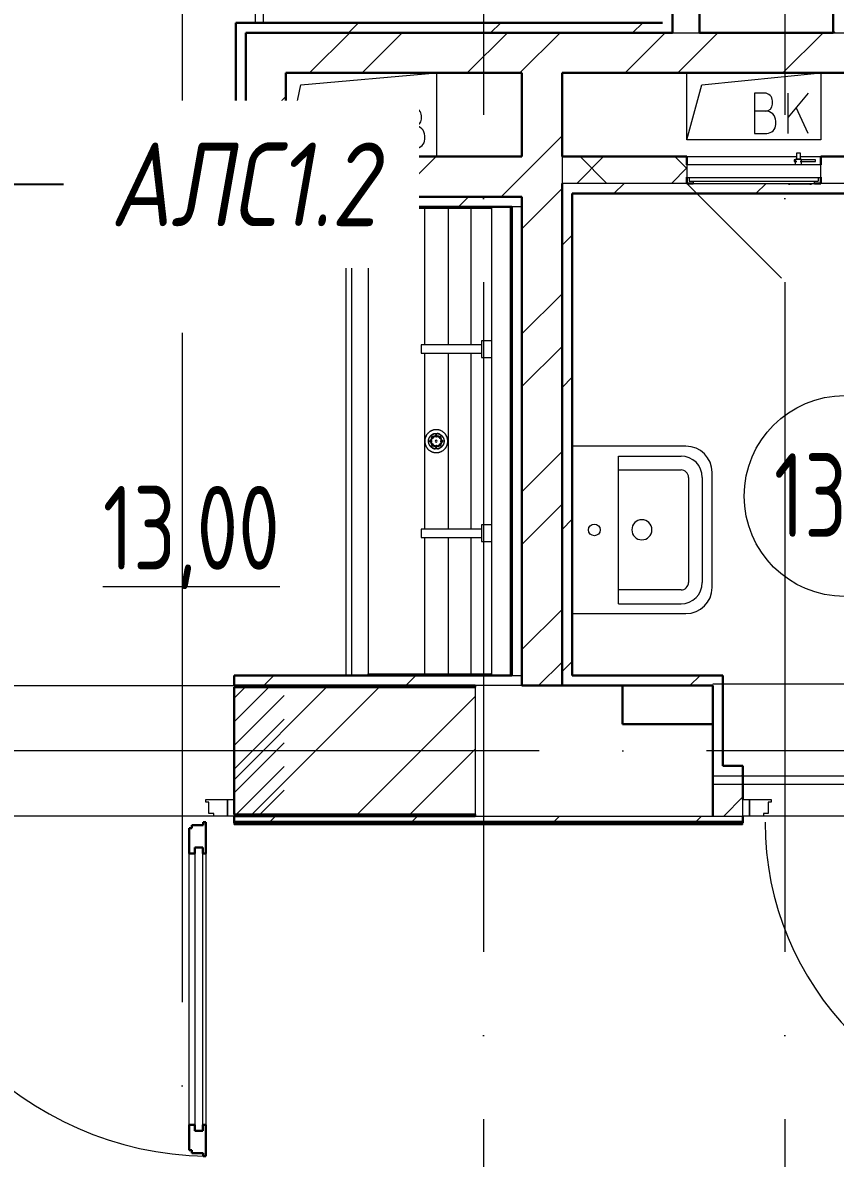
# Model space of a CAD drawing. Header units: millimetres. Extents: x -259793 to 1187961, y -549744 to 43070.
# Drawn here: x -17132 to -14705, y -12761 to -9369 of the extents above; entities that cross this region are included whole.
import ezdxf
from ezdxf import colors
from ezdxf.entities.mleader import LeaderData, LeaderLine
from ezdxf.math import Vec2, Vec3

# ---------------------------------------------------------------- set-up
doc = ezdxf.new("R2010")
doc.units = ezdxf.units.MM
for name, pattern in [('ADSK_Линия сетки', [25, 20, -2.5, 0, -2.5]), ('ADSK_Сверху', [450, 300, -150]), ('ADSK_Штриховая_ш2 п1_5', [4.5, 3, -1.5])]:
    doc.linetypes.add(name, pattern=pattern)
for name, color, linetype, lineweight in [('RC-Выноски', 7, 'Continuous', 0), ('Витраж', 7, 'Continuous', 9), ('Двери', 252, 'Continuous', 9), ('Линии', 7, 'Continuous', 9), ('Марки помещений', 252, 'Continuous', 20), ('Обобщенные модели', 252, 'Continuous', 18), ('Оборудование', 8, 'Continuous', 18), ('Ограждение', 252, 'Continuous', 9), ('Оси', 252, 'Continuous', 9), ('Перекрытие', 252, 'Continuous', 18), ('Сантехника', 252, 'Continuous', 9), ('Стены внутренние', 7, 'Continuous', 18), ('Стены наружные', 7, 'Continuous', 18), ('Стены штриховка', 7, 'Continuous', 9)]:
    doc.layers.add(name, color=color, linetype=linetype, lineweight=lineweight)
doc.layers.add('Двери открывание', color=7, linetype='Continuous', lineweight=9, true_color=0xc0c0c0)
doc.styles.add('GOST Common_3', font='', dxfattribs={"height": 3.5})
doc.styles.add('RubezhCAD', font='', dxfattribs={"oblique": 10})
doc.styles.get('GOST Common_3').set_extended_font_data('GOST 2.304 type A')
doc.styles.get('RubezhCAD').set_extended_font_data('GOST type A')

# ---------------------------------------------------------------- blocks, each defined once
blk = doc.blocks.new('1 этаж')
at = {"layer": 'Двери', "lineweight": 18, "true_color": 0x636466}
h = blk.add_hatch(dxfattribs=at)
h.set_pattern_fill('FP_2', color=251, angle=180, style=0, pattern_type=2)
h.set_pattern_definition([(225, (-16940.8, -11543.73), (35.3553, -35.3553), [])])
h.paths.add_polyline_path([(-16350.8, -11738.7), (-16350.8, -11348.7), (-16500.8, -11348.7), (-16500.8, -11738.7)])
h.paths.add_polyline_path([(-17780.8, -11738.7), (-17630.8, -11738.7), (-17630.8, -11348.7), (-17780.8, -11348.7)])
at = {"layer": 'Ограждение', "true_color": 0x636466}
h = blk.add_hatch(dxfattribs=at)
h.set_pattern_fill('FP_26', color=251, style=0, pattern_type=2)
h.set_pattern_definition([(0, (-32119.8, 96), (0, 600), []), (90, (-32119.8, 96), (-600, 4e-14), [])])
h.paths.add_polyline_path([(-15780.8, -11763.7), (-14981.7, -11763.7), (-14981.7, -11758.7), (-16500.8, -11758.7), (-16500.8, -11763.7), (-15821.3, -11763.7)])
at = {"color": 251, "lineweight": 18, "true_color": 0x636466}
for p, q in [((-16301.2, -9554.6), (-15895.8, -9518.7)), ((-15895.8, -9518.7), (-15895.8, -9768.7)), ((-15148.3, -9718.7), (-15148.3, -9518.7)), ((-15103.8, -9554.6), (-14748.3, -9518.7)), ((-14748.3, -9518.7), (-14748.3, -9718.7)), ((-16345.8, -9768.7), (-16301.2, -9554.6)), ((-15148.3, -9718.7), (-15103.8, -9554.6)), ((-14916, -9579.2), (-14946, -9579.2)), ((-14946, -9579.2), (-14946, -9699.2)), ((-14786, -9579.2), (-14846, -9650.7)), ((-14846, -9699.2), (-14846, -9579.2)), ((-15964.6, -9623.4), (-15994.6, -9623.4)), ((-15994.6, -9623.4), (-15994.6, -9743.4)), ((-14912.7, -9632.5), (-14946, -9632.5)), ((-14892.7, -9612.5), (-14892.7, -9602.5)), ((-14786, -9699.2), (-14822, -9622.1)), ((-16072.2, -9714.7), (-16072.2, -9652.1)), ((-16014.8, -9714.7), (-16014.8, -9652.1)), ((-15941.3, -9656.8), (-15941.3, -9646.8)), ((-14882.7, -9672.5), (-14882.7, -9662.5)), ((-15961.3, -9676.8), (-15994.6, -9676.8)), ((-14946, -9699.2), (-14909.3, -9699.2)), ((-15931.3, -9716.8), (-15931.3, -9706.8)), ((-14748.3, -9718.7), (-15148.3, -9718.7)), ((-15994.6, -9743.4), (-15958, -9743.4))]:
    blk.add_line(p, q, dxfattribs=at)
for centre, radius, start, end in [((-14916, -9602.5), 23.3, 0, 90), ((-16043.5, -9652.1), 28.7, 0, 180), ((-15964.6, -9646.8), 23.3, 0, 90), ((-14912.7, -9612.5), 20, 270, 0), ((-14912.7, -9662.5), 30, 0, 90), ((-15961.3, -9656.8), 20, 270, 0), ((-15961.3, -9706.8), 30, 0, 90), ((-14909.3, -9672.5), 26.7, 270, 0), ((-16043.5, -9714.7), 28.7, 180, 0), ((-15958, -9716.8), 26.7, 270, 0)]:
    blk.add_arc(centre, radius, start, end, dxfattribs=at)
at = {"layer": 'Витраж', "color": 251, "lineweight": 18, "true_color": 0x636466}
for p, q in [((-16438.3, -9343.7), (-16438.3, -9368.7)), ((-16413.3, -9368.7), (-16413.3, -9343.7)), ((-16438.3, -9368.7), (-16413.3, -9368.7))]:
    blk.add_line(p, q, dxfattribs=at)
at = {"layer": 'Двери', "color": 251, "linetype": 'ADSK_Штриховая_ш2 п1_5', "true_color": 0x636466}
for p, q in [((-16350.8, -11348.7), (-16500.8, -11348.7)), ((-16500.8, -11348.7), (-16500.8, -11738.7)), ((-16500.8, -11738.7), (-16350.8, -11738.7))]:
    blk.add_line(p, q, dxfattribs=at)
at = {"layer": 'Двери', "color": 251, "true_color": 0x636466}
for p, q in [((-16584.8, -11688.7), (-16520.8, -11688.7)), ((-16584.8, -11696.7), (-16584.8, -11688.7)), ((-16575.8, -11696.7), (-16584.8, -11696.7)), ((-16575.8, -11730.7), (-16575.8, -11696.7)), ((-16520.8, -11688.7), (-16500.8, -11688.7)), ((-16520.8, -11738.7), (-16520.8, -11688.7)), ((-16520.8, -11688.7), (-16520.8, -11738.7)), ((-16500.8, -11688.7), (-16500.8, -11738.7)), ((-14980.7, -11688.7), (-14960.7, -11688.7)), ((-14980.7, -11738.7), (-14980.7, -11688.7)), ((-14960.7, -11688.7), (-14960.7, -11738.7)), ((-14960.7, -11688.7), (-14896.7, -11688.7)), ((-14960.7, -11738.7), (-14960.7, -11688.7)), ((-14905.7, -11696.7), (-14905.7, -11730.7)), ((-14896.7, -11696.7), (-14905.7, -11696.7)), ((-14896.7, -11688.7), (-14896.7, -11696.7)), ((-16561.8, -11730.7), (-16575.8, -11730.7)), ((-16561.8, -11738.7), (-16561.8, -11730.7)), ((-14919.7, -11730.7), (-14919.7, -11738.7)), ((-14905.7, -11730.7), (-14919.7, -11730.7)), ((-16520.8, -11738.7), (-16561.8, -11738.7)), ((-16500.8, -11738.7), (-16520.8, -11738.7)), ((-14960.7, -11738.7), (-14980.7, -11738.7)), ((-14919.7, -11738.7), (-14960.7, -11738.7)), ((-16617.8, -11832.7), (-16617.8, -12678.7)), ((-16593.8, -11832.7), (-16617.8, -11832.7)), ((-16593.8, -12678.7), (-16593.8, -11832.7)), ((-16634.8, -12660.7), (-16634.8, -11850.7)), ((-16584.8, -11850.7), (-16584.8, -12660.7)), ((-16617.8, -12678.7), (-16593.8, -12678.7))]:
    blk.add_line(p, q, dxfattribs=at)
at = {"layer": 'Двери', "color": 251, "lineweight": 30, "true_color": 0x636466}
for p, q in [((-16626.8, -11774.7), (-16626.8, -11765.7)), ((-16626.8, -11765.7), (-16592.8, -11765.7)), ((-16592.8, -11756.7), (-16584.8, -11756.7)), ((-16592.8, -11765.7), (-16592.8, -11756.7)), ((-16584.8, -11756.7), (-16584.8, -11850.7)), ((-16634.8, -11774.7), (-16626.8, -11774.7)), ((-16634.8, -11850.7), (-16634.8, -11774.7)), ((-16617.8, -11850.7), (-16617.8, -11832.7)), ((-16617.8, -11832.7), (-16593.8, -11832.7)), ((-16593.8, -11832.7), (-16593.8, -11850.7)), ((-16634.8, -11850.7), (-16617.8, -11850.7)), ((-16593.8, -11850.7), (-16584.8, -11850.7)), ((-16634.8, -12736.7), (-16634.8, -12660.7)), ((-16634.8, -12660.7), (-16617.8, -12660.7)), ((-16617.8, -12660.7), (-16617.8, -12678.7)), ((-16617.8, -12678.7), (-16593.8, -12678.7)), ((-16593.8, -12660.7), (-16584.8, -12660.7)), ((-16593.8, -12678.7), (-16593.8, -12660.7)), ((-16584.8, -12660.7), (-16584.8, -12754.7)), ((-16626.8, -12736.7), (-16634.8, -12736.7)), ((-16626.8, -12745.7), (-16626.8, -12736.7)), ((-16592.8, -12745.7), (-16626.8, -12745.7)), ((-16592.8, -12754.7), (-16592.8, -12745.7)), ((-16584.8, -12754.7), (-16592.8, -12754.7))]:
    blk.add_line(p, q, dxfattribs=at)
at = {"layer": 'Двери открывание', "color": 251, "true_color": 0x636466}
for centre, radius, end in [((-16566.8, -11756.7), 998, 268.9666), ((-14016.7, -11756.7), 898, 268.8515)]:
    blk.add_arc(centre, radius, 180, end, dxfattribs=at)
at = {"layer": 'Линии', "color": 251, "linetype": 'ADSK_Сверху', "ltscale": 100, "true_color": 0x636466}
for p, q in [((-15070.8, -11343.7), (-4250.8, -11343.7)), ((-15070.8, -11643.7), (-4250.8, -11643.7))]:
    blk.add_line(p, q, dxfattribs=at)
at = {"layer": 'Марки помещений', "color": 251, "true_color": 0x636466}
blk.add_circle((-14676.9, -10782.6), 300, dxfattribs=at)
at = {"layer": 'Обобщенные модели', "color": 251, "true_color": 0x636466}
for p, q in [((-15150.8, -10633.7), (-15490.8, -10633.7)), ((-15352.8, -10663.1), (-15165.6, -10663.1)), ((-15352.8, -11104.3), (-15352.8, -10663.1)), ((-15352.8, -10704.4), (-15165.6, -10704.4)), ((-15072.8, -10883.6), (-15072.8, -10711.7)), ((-15143.4, -10726.7), (-15143.4, -11040.8)), ((-15102.1, -10726.7), (-15102.1, -11040.8)), ((-15072.8, -11055.8), (-15072.8, -10883.6)), ((-15165.6, -11063), (-15352.8, -11063)), ((-15352.8, -11104.3), (-15165.6, -11104.3)), ((-15490.8, -11133.8), (-15150.8, -11133.8))]:
    blk.add_line(p, q, dxfattribs=at)
blk.add_circle((-15424.5, -10883.7), 17.5, dxfattribs=at)
for centre, radius, start, end in [((-15150.8, -10711.7), 78, 0, 90), ((-15165.6, -10726.7), 63.6, 0, 90), ((-15165.6, -10726.7), 22.3, 0, 90), ((-15282.6, -10883.3), 30, 90, 270), ((-15282.6, -10883.3), 30, 270, 90), ((-15165.6, -11040.8), 63.6, 270, 0), ((-15165.6, -11040.8), 22.3, 270, 0), ((-15150.8, -11055.8), 78, 270, 0)]:
    blk.add_arc(centre, radius, start, end, dxfattribs=at)
at = {"layer": 'Оборудование', "color": 251, "true_color": 0x636466}
for p, q in [((-14821, -9758.4), (-14821, -9775.9)), ((-14808.7, -9758.4), (-14821, -9758.4)), ((-14808.7, -9775.9), (-14808.7, -9758.4)), ((-15148.3, -9793.7), (-15148.3, -9830.1)), ((-14748.3, -9793.7), (-15148.3, -9793.7)), ((-14819.7, -9778.4), (-14827.9, -9778.4)), ((-14827.9, -9778.4), (-14827.9, -9783.4)), ((-14827.9, -9783.4), (-14819.7, -9783.4)), ((-14824.5, -9777.8), (-14824.5, -9793.7)), ((-14805.2, -9777.8), (-14824.5, -9777.8)), ((-14821, -9775.9), (-14822.9, -9777.8)), ((-14808.7, -9775.9), (-14821, -9775.9)), ((-14764.2, -9778.4), (-14810, -9778.4)), ((-14810, -9783.4), (-14764.2, -9783.4)), ((-14806.8, -9777.8), (-14808.7, -9775.9)), ((-14805.2, -9793.7), (-14805.2, -9777.8)), ((-14764.2, -9783.4), (-14764.2, -9778.4)), ((-14748.3, -9830.1), (-14748.3, -9793.7)), ((-15147.4, -9831), (-14749.2, -9831)), ((-15141.3, -9831), (-15141.3, -9840.8)), ((-14755.3, -9840.8), (-14755.3, -9831)), ((-15148.3, -9848.7), (-14865.5, -10131.6)), ((-15140.4, -9841.7), (-14756.3, -9841.7)), ((-15129.3, -9843.3), (-15129.3, -9848.7)), ((-15129.3, -9848.7), (-14767.3, -9848.7)), ((-14844.8, -9848.7), (-14844.8, -9850.7)), ((-14844.8, -9850.7), (-14840.8, -9850.7)), ((-14780.3, -9850.7), (-14840.8, -9850.7)), ((-14780.3, -9850.7), (-14776.3, -9850.7)), ((-14776.3, -9850.7), (-14776.3, -9848.7)), ((-14767.3, -9848.7), (-14767.3, -9843.3))]:
    blk.add_line(p, q, dxfattribs=at)
for points, knots in [([(-15148.3, -9830.1), (-15148.3, -9830.2), (-15148.3, -9830.4), (-15148.2, -9830.6), (-15148.1, -9830.8), (-15147.9, -9830.9), (-15147.8, -9831), (-15147.6, -9831), (-15147.5, -9831), (-15147.4, -9831)], [-1, -1, -1, -1, -0.833333, -0.666667, -0.5, -0.333333, -0.25, -0.166667, 0, 0, 0, 0]), ([(-14749.2, -9831), (-14749.2, -9831), (-14749, -9831), (-14748.9, -9831), (-14748.8, -9830.9), (-14748.6, -9830.8), (-14748.4, -9830.6), (-14748.4, -9830.4), (-14748.3, -9830.2), (-14748.3, -9830.1)], [0, 0, 0, 0, 0.166667, 0.25, 0.333333, 0.5, 0.666667, 0.833333, 1, 1, 1, 1]), ([(-15141.3, -9840.8), (-15141.3, -9840.9), (-15141.3, -9841), (-15141.2, -9841.2), (-15141.1, -9841.4), (-15141, -9841.5), (-15140.9, -9841.6), (-15140.7, -9841.7), (-15140.6, -9841.7), (-15140.5, -9841.7), (-15140.4, -9841.7)], [-1, -1, -1, -1, -0.833333, -0.666667, -0.541667, -0.416667, -0.333333, -0.25, -0.166667, 0, 0, 0, 0]), ([(-15130.9, -9841.7), (-15130.7, -9841.7), (-15130.5, -9841.8), (-15130.3, -9841.8), (-15130.1, -9841.9), (-15129.9, -9842), (-15129.8, -9842.2), (-15129.6, -9842.3), (-15129.5, -9842.5), (-15129.4, -9842.7), (-15129.4, -9842.9), (-15129.3, -9843.1), (-15129.3, -9843.3)], [-1, -1, -1, -1, -0.833333, -0.75, -0.666667, -0.583333, -0.5, -0.416667, -0.333333, -0.25, -0.166667, 0, 0, 0, 0]), ([(-14767.3, -9843.3), (-14767.3, -9843.1), (-14767.3, -9842.9), (-14767.2, -9842.7), (-14767.1, -9842.5), (-14767, -9842.3), (-14766.9, -9842.2), (-14766.7, -9842), (-14766.6, -9841.9), (-14766.4, -9841.8), (-14766.1, -9841.8), (-14765.9, -9841.7), (-14765.8, -9841.7)], [0, 0, 0, 0, 0.166667, 0.25, 0.333333, 0.416667, 0.5, 0.583333, 0.666667, 0.75, 0.833333, 1, 1, 1, 1]), ([(-14756.3, -9841.7), (-14756.2, -9841.7), (-14756.1, -9841.7), (-14755.9, -9841.7), (-14755.8, -9841.6), (-14755.7, -9841.5), (-14755.6, -9841.4), (-14755.4, -9841.2), (-14755.4, -9841), (-14755.3, -9840.9), (-14755.3, -9840.8)], [0, 0, 0, 0, 0.166667, 0.25, 0.333333, 0.416667, 0.541667, 0.666667, 0.833333, 1, 1, 1, 1])]:
    blk.add_open_spline(points, degree=3, knots=knots, dxfattribs=at)
at = {"layer": 'Ограждение', "color": 251, "true_color": 0x636466}
for p, q in [((-16500.8, -11763.7), (-16500.8, -11758.7)), ((-16500.8, -11763.7), (-14981.7, -11763.7)), ((-14981.7, -11758.7), (-14981.7, -11763.7))]:
    blk.add_line(p, q, dxfattribs=at)
at = {"layer": 'Оси', "color": 251, "linetype": 'ADSK_Линия сетки', "ltscale": 100, "true_color": 0x636466}
for p, q in [((-16655.8, 32206.9), (-16655.8, -33769.9)), ((-15755.8, -2643.7), (-15755.8, -32499.9)), ((-14855.8, -2643.7), (-14855.8, -32499.9)), ((4411.5, -11543.7), (-72528.1, -11543.7))]:
    blk.add_line(p, q, dxfattribs=at)
at = {"layer": 'Перекрытие', "color": 251, "ltscale": 100, "true_color": 0x636466}
for p, q in [((-15895.8, -9518.7), (-15895.8, -9768.7)), ((-15148.3, -9718.7), (-15148.3, -9518.7)), ((-14748.3, -9518.7), (-14748.3, -9718.7)), ((-14748.3, -9718.7), (-15148.3, -9718.7)), ((-14980.7, -11618.7), (-13950.8, -11618.7))]:
    blk.add_line(p, q, dxfattribs=at)
at = {"layer": 'Сантехника', "color": 251, "true_color": 0x636466}
for p, q in [((-16166.8, -9918.7), (-16166.8, -11318.7)), ((-16149.8, -9918.7), (-16149.8, -11318.7)), ((-16099.8, -9923.7), (-16099.8, -9918.7)), ((-16099.8, -9923.7), (-16099.8, -11313.7)), ((-15742.7, -9923.7), (-16099.8, -9923.7)), ((-15931.9, -9923.7), (-15931.9, -10331.2)), ((-15861.2, -9923.7), (-15861.2, -10331.2)), ((-15793.2, -9923.7), (-15793.2, -10331.3)), ((-15742.7, -9918.7), (-15742.7, -9923.7)), ((-15734.2, -9923.7), (-15742.7, -9923.7)), ((-15734.2, -9923.7), (-15731.8, -9923.7)), ((-15731.8, -9918.7), (-15731.8, -9923.7)), ((-15731.8, -9923.7), (-15731.8, -9918.7)), ((-15731.8, -9923.7), (-15731.8, -11313.7)), ((-15675.8, -9918.7), (-15675.8, -11318.7)), ((-15761.8, -10331.2), (-15941.8, -10331.2)), ((-15941.8, -10331.2), (-15941.8, -10356.2)), ((-15731.8, -10318.7), (-15761.8, -10318.7)), ((-15761.8, -10318.7), (-15761.8, -10368.7)), ((-15941.8, -10356.2), (-15761.8, -10356.2)), ((-15931.9, -10356.2), (-15931.9, -10881.2)), ((-15861.2, -10356.2), (-15861.2, -10881.2)), ((-15793.2, -10356.2), (-15793.2, -10881.3)), ((-15761.8, -10368.7), (-15731.8, -10368.7)), ((-15899.8, -10595.6), (-15900.3, -10595.7)), ((-15761.8, -10881.2), (-15941.8, -10881.2)), ((-15941.8, -10881.2), (-15941.8, -10906.2)), ((-15731.8, -10868.7), (-15761.8, -10868.7)), ((-15761.8, -10868.7), (-15761.8, -10918.7)), ((-15941.8, -10906.2), (-15761.8, -10906.2)), ((-15931.9, -10906.2), (-15931.9, -11313.7)), ((-15861.2, -10906.2), (-15861.2, -11313.7)), ((-15793.2, -10906.2), (-15793.2, -11313.7)), ((-15761.8, -10918.7), (-15731.8, -10918.7)), ((-16099.8, -11318.7), (-16099.8, -11313.7)), ((-16099.8, -11313.7), (-15742.7, -11313.7)), ((-15742.7, -11313.7), (-15734.2, -11313.7)), ((-15742.7, -11313.7), (-15742.7, -11318.7)), ((-15731.8, -11313.7), (-15734.2, -11313.7)), ((-15731.8, -11313.7), (-15731.8, -11318.7)), ((-15731.8, -11318.7), (-15731.8, -11313.7))]:
    blk.add_line(p, q, dxfattribs=at)
at = {"layer": 'Сантехника', "color": 251, "true_color": 0x636466, "flags": 128}
for points in [[(-15862.5, -10618.7), (-15862.5, -10617.4), (-15862.6, -10616), (-15862.7, -10614.6), (-15862.9, -10613.3), (-15863.2, -10611.9), (-15863.5, -10610.6), (-15863.8, -10609.3), (-15864.2, -10607.9), (-15864.7, -10606.6), (-15865.2, -10605.4), (-15865.8, -10604.1), (-15866.4, -10602.9), (-15867, -10601.7), (-15867.7, -10600.5), (-15868.5, -10599.4), (-15869.3, -10598.2), (-15870.1, -10597.2), (-15871, -10596.1), (-15871.9, -10595.1), (-15872.9, -10594.1), (-15873.9, -10593.2), (-15874.9, -10592.3), (-15876, -10591.4), (-15877.1, -10590.6), (-15878.3, -10589.9), (-15879.4, -10589.2), (-15880.6, -10588.5), (-15881.9, -10587.9), (-15883.1, -10587.3), (-15884.4, -10586.8), (-15885.7, -10586.3), (-15887, -10585.9), (-15888.3, -10585.5), (-15889.6, -10585.2), (-15891, -10584.9), (-15892.3, -10584.7), (-15893.7, -10584.6), (-15895.1, -10584.5), (-15896.4, -10584.4), (-15897.8, -10584.4), (-15899.2, -10584.5), (-15900.5, -10584.6), (-15901.9, -10584.8), (-15903.3, -10585), (-15904.6, -10585.3), (-15905.9, -10585.7), (-15907.2, -10586.1), (-15908.5, -10586.5), (-15909.8, -10587), (-15911.1, -10587.5), (-15912.3, -10588.1), (-15913.5, -10588.8), (-15914.7, -10589.5), (-15915.9, -10590.2), (-15917, -10591), (-15918.1, -10591.8), (-15919.1, -10592.7), (-15920.2, -10593.6), (-15921.1, -10594.6), (-15922.1, -10595.6), (-15923, -10596.6), (-15923.9, -10597.7), (-15924.7, -10598.8), (-15925.5, -10599.9), (-15926.2, -10601), (-15926.9, -10602.2), (-15927.5, -10603.5), (-15928.1, -10604.7), (-15928.6, -10606), (-15929.1, -10607.2), (-15929.6, -10608.5), (-15929.9, -10609.9), (-15930.3, -10611.2), (-15930.5, -10612.5), (-15930.8, -10613.9), (-15930.9, -10615.3), (-15931, -10616.6), (-15931.1, -10618), (-15931.1, -10618.7)], [(-15920.1, -10618.7), (-15920.1, -10617.8), (-15920, -10616.9), (-15919.9, -10615.9), (-15919.8, -10615), (-15919.6, -10614.1), (-15919.4, -10613.2), (-15919.2, -10612.3), (-15918.9, -10611.4), (-15918.6, -10610.5), (-15918.3, -10609.7), (-15917.9, -10608.8), (-15917.5, -10608), (-15917, -10607.2), (-15916.5, -10606.4), (-15916, -10605.6), (-15915.5, -10604.8), (-15914.9, -10604.1), (-15914.3, -10603.4), (-15913.7, -10602.7), (-15913, -10602), (-15912.4, -10601.4), (-15911.6, -10600.8), (-15910.9, -10600.2), (-15910.2, -10599.6), (-15909.4, -10599.1), (-15908.6, -10598.6), (-15907.8, -10598.2), (-15907, -10597.8), (-15906.1, -10597.4), (-15905.2, -10597), (-15904.4, -10596.7), (-15903.5, -10596.4), (-15902.6, -10596.2), (-15901.7, -10595.9), (-15900.8, -10595.8), (-15899.8, -10595.6), (-15898.9, -10595.5), (-15898, -10595.5), (-15897.1, -10595.4), (-15896.1, -10595.4), (-15895.2, -10595.5), (-15894.3, -10595.6), (-15893.3, -10595.7), (-15892.4, -10595.8), (-15891.5, -10596), (-15890.6, -10596.3), (-15889.7, -10596.5), (-15888.8, -10596.8), (-15888, -10597.2), (-15887.1, -10597.5), (-15886.3, -10597.9), (-15885.4, -10598.4), (-15884.6, -10598.9), (-15883.9, -10599.4), (-15883.1, -10599.9), (-15882.3, -10600.5), (-15881.6, -10601), (-15880.9, -10601.7), (-15880.3, -10602.3), (-15879.6, -10603), (-15879, -10603.7), (-15878.4, -10604.4), (-15877.9, -10605.2), (-15877.3, -10605.9), (-15876.8, -10606.7), (-15876.4, -10607.5), (-15875.9, -10608.4), (-15875.5, -10609.2), (-15875.2, -10610.1), (-15874.8, -10610.9), (-15874.6, -10611.8), (-15874.3, -10612.7), (-15874.1, -10613.6), (-15873.9, -10614.5), (-15873.7, -10615.4), (-15873.6, -10616.4), (-15873.5, -10617.3), (-15873.5, -10618.2), (-15873.5, -10618.7)], [(-15919.7, -10614.5), (-15919.9, -10615.4), (-15920, -10616.4), (-15920.1, -10617.3), (-15920.1, -10618.2), (-15920.1, -10618.7)], [(-15919.8, -10618.7), (-15919.8, -10617.8), (-15919.8, -10616.9), (-15919.7, -10616), (-15919.5, -10615.1), (-15919.4, -10614.2), (-15919.2, -10613.3)], [(-15917.2, -10608.1), (-15916.8, -10607.3), (-15916.3, -10606.5), (-15915.8, -10605.7), (-15915.3, -10605), (-15914.7, -10604.2), (-15914.1, -10603.5), (-15913.5, -10602.9), (-15912.9, -10602.2), (-15912.2, -10601.6), (-15911.5, -10601), (-15910.8, -10600.4)], [(-15913.3, -10602.3), (-15914, -10603), (-15914.6, -10603.7), (-15915.2, -10604.4), (-15915.7, -10605.2), (-15916.3, -10605.9), (-15916.8, -10606.7), (-15917.2, -10607.5)], [(-15913, -10618.7), (-15913, -10618.1), (-15912.9, -10617.4), (-15912.9, -10616.8), (-15912.8, -10616.2), (-15912.7, -10615.5), (-15912.5, -10614.9), (-15912.4, -10614.3), (-15912.2, -10613.6), (-15912, -10613), (-15911.7, -10612.4), (-15911.5, -10611.8), (-15911.2, -10611.3), (-15910.9, -10610.7), (-15910.5, -10610.1), (-15910.2, -10609.6), (-15909.8, -10609.1), (-15909.4, -10608.5), (-15909, -10608), (-15908.5, -10607.6), (-15908.1, -10607.1), (-15907.6, -10606.7), (-15907.1, -10606.2), (-15906.6, -10605.8), (-15906.1, -10605.5), (-15905.6, -10605.1)], [(-15910, -10599.9), (-15909.2, -10599.3), (-15908.5, -10598.9), (-15907.7, -10598.4), (-15906.8, -10598), (-15906, -10597.6), (-15905.1, -10597.3), (-15904.3, -10596.9)], [(-15904.8, -10596.8), (-15905.6, -10597.2), (-15906.5, -10597.5), (-15907.3, -10597.9)], [(-15900.7, -10596), (-15899.8, -10595.9), (-15898.9, -10595.8), (-15898, -10595.7), (-15897.1, -10595.7), (-15896.1, -10595.7), (-15895.2, -10595.7), (-15894.3, -10595.8), (-15893.4, -10595.9), (-15892.5, -10596.1), (-15891.6, -10596.3), (-15890.7, -10596.5), (-15889.8, -10596.8), (-15888.9, -10597.1), (-15888.1, -10597.4), (-15887.2, -10597.8), (-15886.4, -10598.2), (-15885.6, -10598.6), (-15884.8, -10599.1), (-15884, -10599.6), (-15883.2, -10600.1), (-15882.5, -10600.7), (-15881.8, -10601.2), (-15881.1, -10601.9), (-15880.4, -10602.5), (-15879.8, -10603.2), (-15879.2, -10603.9), (-15878.6, -10604.6), (-15878.1, -10605.3), (-15877.6, -10606.1), (-15877.1, -10606.9), (-15876.6, -10607.7)], [(-15900.2, -10602.9), (-15899.6, -10602.8), (-15898.9, -10602.7), (-15898.3, -10602.6), (-15897.6, -10602.6), (-15897, -10602.5), (-15896.3, -10602.5), (-15895.7, -10602.6), (-15895, -10602.6), (-15894.4, -10602.7), (-15893.8, -10602.8)], [(-15885.8, -10598.2), (-15886.7, -10597.8), (-15887.5, -10597.4), (-15888.4, -10597), (-15889.2, -10596.7), (-15890.1, -10596.4), (-15891, -10596.2), (-15891.9, -10595.9), (-15892.8, -10595.8), (-15893.8, -10595.6)], [(-15887.8, -10605.3), (-15887.3, -10605.6), (-15886.8, -10606), (-15886.3, -10606.4), (-15885.8, -10606.9), (-15885.3, -10607.3), (-15884.9, -10607.8), (-15884.4, -10608.3), (-15884, -10608.8), (-15883.6, -10609.3), (-15883.3, -10609.8), (-15882.9, -10610.4), (-15882.6, -10610.9), (-15882.3, -10611.5), (-15882, -10612.1), (-15881.8, -10612.7), (-15881.5, -10613.3), (-15881.3, -10613.9), (-15881.2, -10614.5), (-15881, -10615.2), (-15880.9, -10615.8), (-15880.8, -10616.4), (-15880.7, -10617.1), (-15880.6, -10617.7), (-15880.6, -10618.4), (-15880.6, -10618.7)], [(-15876.6, -10607.2), (-15877.1, -10606.4), (-15877.6, -10605.6), (-15878.1, -10604.8), (-15878.7, -10604.1), (-15879.3, -10603.4), (-15879.9, -10602.7), (-15880.6, -10602)], [(-15874.3, -10613.7), (-15874.1, -10614.6), (-15874, -10615.5), (-15873.9, -10616.4), (-15873.8, -10617.3), (-15873.8, -10618.2), (-15873.8, -10618.7)], [(-15873.5, -10618.7), (-15873.5, -10617.8), (-15873.6, -10616.9), (-15873.7, -10615.9), (-15873.8, -10615)], [(-15931.1, -10618.7), (-15931.1, -10620.1), (-15931, -10621.5), (-15930.9, -10622.8), (-15930.7, -10624.2), (-15930.4, -10625.5), (-15930.1, -10626.9), (-15929.8, -10628.2), (-15929.4, -10629.5), (-15928.9, -10630.8), (-15928.4, -10632.1), (-15927.8, -10633.3), (-15927.2, -10634.6), (-15926.6, -10635.8), (-15925.9, -10637), (-15925.1, -10638.1), (-15924.3, -10639.2), (-15923.5, -10640.3), (-15922.6, -10641.3), (-15921.7, -10642.4), (-15920.7, -10643.3), (-15919.7, -10644.3), (-15918.7, -10645.2), (-15917.6, -10646), (-15916.5, -10646.8), (-15915.3, -10647.6), (-15914.2, -10648.3), (-15913, -10649), (-15911.7, -10649.6), (-15910.5, -10650.2), (-15909.2, -10650.7), (-15907.9, -10651.2), (-15906.6, -10651.6), (-15905.3, -10652), (-15904, -10652.3), (-15902.6, -10652.5), (-15901.3, -10652.7), (-15899.9, -10652.9), (-15898.5, -10653), (-15897.2, -10653), (-15895.8, -10653), (-15894.4, -10652.9), (-15893.1, -10652.8), (-15891.7, -10652.6), (-15890.4, -10652.4), (-15889, -10652.1), (-15887.7, -10651.8), (-15886.4, -10651.4), (-15885.1, -10651), (-15883.8, -10650.5), (-15882.5, -10649.9), (-15881.3, -10649.3), (-15880.1, -10648.7), (-15878.9, -10648), (-15877.7, -10647.2), (-15876.6, -10646.5), (-15875.5, -10645.6), (-15874.5, -10644.8), (-15873.4, -10643.8), (-15872.5, -10642.9), (-15871.5, -10641.9), (-15870.6, -10640.9), (-15869.7, -10639.8), (-15868.9, -10638.7), (-15868.1, -10637.6), (-15867.4, -10636.4), (-15866.7, -10635.2), (-15866.1, -10634), (-15865.5, -10632.8), (-15865, -10631.5), (-15864.5, -10630.2), (-15864, -10628.9), (-15863.7, -10627.6), (-15863.3, -10626.3), (-15863.1, -10624.9), (-15862.8, -10623.6), (-15862.7, -10622.2), (-15862.6, -10620.8), (-15862.5, -10619.5), (-15862.5, -10618.7)], [(-15920.1, -10618.7), (-15920.1, -10619.7), (-15920, -10620.6), (-15919.9, -10621.5), (-15919.8, -10622.4)], [(-15873.5, -10618.7), (-15873.5, -10619.7), (-15873.6, -10620.6), (-15873.7, -10621.5), (-15873.8, -10622.4), (-15874, -10623.4), (-15874.2, -10624.3), (-15874.4, -10625.2), (-15874.7, -10626.1), (-15875, -10626.9), (-15875.3, -10627.8), (-15875.7, -10628.7), (-15876.1, -10629.5), (-15876.6, -10630.3), (-15877.1, -10631.1), (-15877.6, -10631.9), (-15878.1, -10632.6), (-15878.7, -10633.4), (-15879.3, -10634.1), (-15879.9, -10634.8), (-15880.6, -10635.4), (-15881.2, -10636.1), (-15882, -10636.7), (-15882.7, -10637.3), (-15883.4, -10637.8), (-15884.2, -10638.3), (-15885, -10638.8), (-15885.8, -10639.3), (-15886.7, -10639.7), (-15887.5, -10640.1), (-15888.4, -10640.4), (-15889.2, -10640.8), (-15890.1, -10641.1), (-15891, -10641.3), (-15891.9, -10641.5), (-15892.8, -10641.7), (-15893.8, -10641.8), (-15894.7, -10641.9), (-15895.6, -10642), (-15896.5, -10642), (-15897.5, -10642), (-15898.4, -10642), (-15899.3, -10641.9), (-15900.3, -10641.8), (-15901.2, -10641.6), (-15902.1, -10641.4), (-15903, -10641.2), (-15903.9, -10640.9), (-15904.8, -10640.6), (-15905.6, -10640.3), (-15906.5, -10639.9), (-15907.3, -10639.5), (-15908.2, -10639.1), (-15909, -10638.6), (-15909.7, -10638.1), (-15910.5, -10637.6), (-15911.3, -10637), (-15912, -10636.4), (-15912.7, -10635.8), (-15913.3, -10635.1), (-15914, -10634.5), (-15914.6, -10633.8), (-15915.2, -10633), (-15915.7, -10632.3), (-15916.3, -10631.5), (-15916.8, -10630.7), (-15917.2, -10629.9), (-15917.7, -10629.1), (-15918.1, -10628.3), (-15918.4, -10627.4), (-15918.8, -10626.5), (-15919, -10625.7), (-15919.3, -10624.8), (-15919.5, -10623.9), (-15919.7, -10622.9), (-15919.9, -10622), (-15920, -10621.1), (-15920.1, -10620.2), (-15920.1, -10619.2), (-15920.1, -10618.7)], [(-15919.3, -10623.8), (-15919.5, -10622.9), (-15919.6, -10622), (-15919.7, -10621.1), (-15919.8, -10620.1), (-15919.8, -10619.2), (-15919.8, -10618.7)], [(-15883.6, -10637.6), (-15884.4, -10638.1), (-15885.1, -10638.6), (-15885.9, -10639), (-15886.8, -10639.5), (-15887.6, -10639.9), (-15888.5, -10640.2), (-15889.3, -10640.5), (-15890.2, -10640.8), (-15891.1, -10641), (-15892, -10641.3), (-15892.9, -10641.4), (-15893.8, -10641.6), (-15894.7, -10641.7), (-15895.6, -10641.7), (-15896.6, -10641.8), (-15897.5, -10641.8), (-15898.4, -10641.7), (-15899.3, -10641.6), (-15900.2, -10641.5), (-15901.1, -10641.4), (-15902, -10641.2), (-15902.9, -10640.9), (-15903.8, -10640.7), (-15904.7, -10640.4), (-15905.5, -10640), (-15906.4, -10639.7), (-15907.2, -10639.3), (-15908, -10638.8), (-15908.8, -10638.4), (-15909.6, -10637.9), (-15910.4, -10637.4), (-15911.1, -10636.8), (-15911.8, -10636.2), (-15912.5, -10635.6), (-15913.2, -10635), (-15913.8, -10634.3), (-15914.4, -10633.6), (-15915, -10632.9), (-15915.5, -10632.1), (-15916.1, -10631.4), (-15916.5, -10630.6), (-15917, -10629.8), (-15917.1, -10629.6)], [(-15917, -10630.3), (-15916.5, -10631.1), (-15916, -10631.9), (-15915.5, -10632.6), (-15914.9, -10633.4), (-15914.3, -10634.1), (-15913.7, -10634.8), (-15913, -10635.4)], [(-15905.8, -10632.2), (-15906.3, -10631.8), (-15906.9, -10631.4), (-15907.4, -10631), (-15907.8, -10630.6), (-15908.3, -10630.1), (-15908.7, -10629.7), (-15909.2, -10629.2), (-15909.6, -10628.7), (-15910, -10628.2), (-15910.3, -10627.6), (-15910.7, -10627.1), (-15911, -10626.5), (-15911.3, -10625.9), (-15911.6, -10625.4), (-15911.8, -10624.8), (-15912.1, -10624.2), (-15912.3, -10623.5), (-15912.5, -10622.9), (-15912.6, -10622.3), (-15912.7, -10621.7), (-15912.8, -10621), (-15912.9, -10620.4), (-15913, -10619.7), (-15913, -10619.1), (-15913, -10618.7)], [(-15907.8, -10639.3), (-15907, -10639.7), (-15906.1, -10640.1), (-15905.2, -10640.4), (-15904.4, -10640.8), (-15903.5, -10641.1), (-15902.6, -10641.3), (-15901.7, -10641.5), (-15900.8, -10641.7), (-15899.8, -10641.8)], [(-15893.4, -10634.6), (-15894, -10634.7), (-15894.7, -10634.8), (-15895.3, -10634.9), (-15896, -10634.9), (-15896.6, -10634.9), (-15897.3, -10634.9), (-15897.9, -10634.9), (-15898.6, -10634.8), (-15899.2, -10634.8), (-15899.8, -10634.6)], [(-15893.3, -10641.8), (-15892.4, -10641.6), (-15891.5, -10641.4), (-15890.6, -10641.2), (-15889.7, -10640.9), (-15888.8, -10640.6), (-15888, -10640.3), (-15887.1, -10639.9), (-15886.3, -10639.5)], [(-15880.6, -10618.7), (-15880.6, -10619.4), (-15880.7, -10620), (-15880.7, -10620.7), (-15880.8, -10621.3), (-15880.9, -10621.9), (-15881.1, -10622.6), (-15881.2, -10623.2), (-15881.4, -10623.8), (-15881.6, -10624.4), (-15881.9, -10625), (-15882.1, -10625.6), (-15882.4, -10626.2), (-15882.7, -10626.8), (-15883.1, -10627.3), (-15883.4, -10627.9), (-15883.8, -10628.4), (-15884.2, -10628.9), (-15884.6, -10629.4), (-15885.1, -10629.9), (-15885.5, -10630.4), (-15886, -10630.8), (-15886.5, -10631.2), (-15887, -10631.6), (-15887.5, -10632), (-15888, -10632.4)], [(-15876.5, -10629.6), (-15876.8, -10630.2), (-15877.3, -10631), (-15877.8, -10631.7), (-15878.3, -10632.5), (-15878.9, -10633.2), (-15879.5, -10633.9), (-15880.1, -10634.6), (-15880.8, -10635.3), (-15881.4, -10635.9), (-15882.1, -10636.5), (-15882.8, -10637.1)], [(-15880.3, -10635.1), (-15879.6, -10634.5), (-15879, -10633.8), (-15878.4, -10633), (-15877.9, -10632.3), (-15877.3, -10631.5), (-15876.8, -10630.7), (-15876.4, -10629.9)], [(-15873.8, -10618.7), (-15873.8, -10619.7), (-15873.8, -10620.6), (-15873.9, -10621.5), (-15874.1, -10622.4), (-15874.2, -10623.3), (-15874.4, -10624.2)], [(-15873.9, -10622.9), (-15873.7, -10622), (-15873.6, -10621.1), (-15873.5, -10620.2), (-15873.5, -10619.2), (-15873.5, -10618.7)]]:
    blk.add_lwpolyline(points, dxfattribs=at)
at = {"layer": 'Сантехника', "color": 251, "true_color": 0x636466}
for centre, radius, start, end in [((-15896.8, -10618.7), 34.3, 170.2639, 180), ((-15896.8, -10618.7), 34.3, 164.8427, 167.198), ((-15896.8, -10618.7), 34.3, 145.0376, 161.2102), ((-15896.8, -10618.7), 34.3, 133.5244, 136.5478), ((-15896.8, -10618.7), 34.3, 112.2071, 130.7179), ((-15896.8, -10618.7), 23, 144, 154.1058), ((-15913, -10618.7), 3, 90, 180), ((-15913, -10618.7), 3, 90, 105), ((-15896.8, -10618.7), 16.2, 158.4339, 180), ((-15913, -10618.7), 3, 30, 90), ((-15913, -10618.7), 3, 0, 90), ((-15896.8, -10618.7), 15.9, 0, 180), ((-15908.3, -10607.3), 3, 45, 225), ((-15908.3, -10607.3), 3, 135, 202.1597), ((-15896.8, -10618.7), 18.1, 136.1528, 141.4432), ((-15908.3, -10607.3), 3, 210, 225), ((-15908.3, -10607.3), 3, 225, 45), ((-15908.3, -10607.3), 3, 225, 285), ((-15908.3, -10607.3), 3, 90, 120), ((-15896.8, -10618.7), 16.2, 110.5449, 140.552), ((-15896.8, -10618.7), 14.1, 124.7852, 137.7972), ((-15896.8, -10618.7), 14.1, 125.0449, 135), ((-15896.8, -10618.7), 13.9, 45, 135), ((-15896.8, -10618.7), 13.9, 45, 135), ((-15908.3, -10607.3), 3, 330, 45), ((-15896.8, -10618.7), 14.1, 113.7949, 123.75), ((-15896.8, -10618.7), 14.1, 103.528, 112.5), ((-15896.8, -10602.5), 3, 0, 179.9398), ((-15896.8, -10602.5), 3, 0, 180), ((-15896.8, -10618.7), 16.2, 60, 100.731), ((-15896.8, -10602.5), 3, 180.0602, 255), ((-15896.8, -10602.5), 3, 180, 0), ((-15896.8, -10618.7), 3, 0, 180), ((-15896.8, -10618.7), 14.1, 91.2949, 101.25), ((-15896.8, -10618.7), 34.3, 81.2405, 94.5295), ((-15896.8, -10618.7), 18.1, 83.5568, 96.4432), ((-15896.8, -10618.7), 14.1, 80.5238, 95.3542), ((-15896.8, -10618.7), 14.1, 80.0449, 90), ((-15896.8, -10602.5), 3, 285, 0), ((-15896.8, -10618.7), 14.1, 68.7949, 78.75), ((-15896.8, -10618.7), 14.1, 57.5449, 67.5), ((-15896.8, -10618.7), 34.3, 75.6373, 79.0767), ((-15896.8, -10618.7), 16.2, 39.3943, 59.5052), ((-15885.3, -10607.3), 3, 135, 210), ((-15885.3, -10607.3), 3, 135, 315), ((-15896.8, -10618.7), 14.1, 46.2949, 52.9702), ((-15896.8, -10618.7), 14.1, 41.7766, 52.1783), ((-15885.3, -10607.3), 3, 315, 135), ((-15896.8, -10618.7), 14.1, 39.0783, 45), ((-15896.8, -10618.7), 34.3, 56.7153, 72.8932), ((-15885.3, -10607.3), 3, 255, 315), ((-15885.3, -10607.3), 3, 60, 90), ((-15880.6, -10618.7), 3, 90, 180), ((-15885.3, -10607.3), 3, 345, 45), ((-15885.3, -10607.3), 3, 315, 330), ((-15880.6, -10618.7), 3, 90, 150), ((-15880.6, -10618.7), 3, 75, 90), ((-15880.6, -10618.7), 3, 0, 90), ((-15896.8, -10618.7), 23, 25.3123, 36), ((-15896.8, -10618.7), 34.3, 20.4173, 38.2302), ((-15896.8, -10618.7), 34.3, 6.4389, 10.0463), ((-15896.8, -10618.7), 34.3, 0, 4.4583), ((-15896.8, -10618.7), 34.3, 180, 184.4583), ((-15896.8, -10618.7), 34.3, 186.4389, 190.0463), ((-15896.8, -10618.7), 34.3, 200.4173, 218.2302), ((-15896.8, -10618.7), 23, 205.3123, 216), ((-15913, -10618.7), 3, 150, 180), ((-15913, -10618.7), 3, 180, 210), ((-15913, -10618.7), 3, 180, 270), ((-15896.8, -10618.7), 34.3, 236.7153, 252.8932), ((-15913, -10618.7), 3, 255, 270), ((-15913, -10618.7), 3, 270, 0), ((-15913, -10618.7), 3, 270, 330), ((-15896.8, -10618.7), 15.9, 180, 0), ((-15908.3, -10630.2), 3, 135, 315), ((-15908.3, -10630.2), 3, 157.8403, 225), ((-15896.8, -10618.7), 14.1, 173.2684, 180), ((-15896.8, -10618.7), 14.1, 180, 186.7316), ((-15908.3, -10630.2), 3, 135, 150), ((-15908.3, -10630.2), 3, 75, 135), ((-15908.3, -10630.2), 3, 315, 135), ((-15908.3, -10630.2), 3, 240, 270), ((-15896.8, -10618.7), 16.2, 225, 281.028), ((-15896.8, -10618.7), 14.1, 218.2351, 225), ((-15896.8, -10618.7), 14.1, 222.2028, 234.1382), ((-15896.8, -10618.7), 13.9, 225, 315), ((-15896.8, -10618.7), 13.9, 225, 315), ((-15896.8, -10618.7), 14.1, 226.2949, 234.3424), ((-15908.3, -10630.2), 3, 315, 30), ((-15896.8, -10618.7), 14.1, 237.5449, 247.5), ((-15896.8, -10618.7), 14.1, 248.7949, 256.472), ((-15896.8, -10618.7), 3, 180, 0), ((-15896.8, -10634.9), 3, 0, 180), ((-15896.8, -10634.9), 3, 105, 179.9398), ((-15896.8, -10634.9), 3, 180.0602, 0), ((-15896.8, -10634.9), 3, 180, 0), ((-15896.8, -10618.7), 14.1, 260.0449, 270), ((-15896.8, -10618.7), 18.1, 263.5568, 276.4432), ((-15896.8, -10618.7), 14.1, 264.6458, 280.001), ((-15896.8, -10618.7), 14.1, 271.2949, 281.25), ((-15896.8, -10634.9), 3, 0, 75), ((-15896.8, -10618.7), 14.1, 282.5449, 292.5), ((-15896.8, -10618.7), 14.1, 293.7949, 303.75), ((-15896.8, -10618.7), 16.2, 290.5449, 300), ((-15896.8, -10618.7), 14.1, 305.6576, 315), ((-15896.8, -10618.7), 16.2, 300.4948, 315), ((-15885.3, -10630.2), 3, 45, 225), ((-15885.3, -10630.2), 3, 150, 225), ((-15896.8, -10618.7), 14.1, 307.8217, 318.2234), ((-15885.3, -10630.2), 3, 225, 45), ((-15896.8, -10618.7), 14.1, 316.2949, 321.7649), ((-15885.3, -10630.2), 3, 45, 105), ((-15885.3, -10630.2), 3, 270, 300), ((-15896.8, -10618.7), 16.2, 317.7682, 335.2568), ((-15896.8, -10618.7), 34.3, 292.2071, 310.7179), ((-15896.8, -10618.7), 18.1, 316.4294, 321.4432), ((-15880.6, -10618.7), 3, 180, 270), ((-15880.6, -10618.7), 3, 210, 270), ((-15885.3, -10630.2), 3, 30, 45), ((-15885.3, -10630.2), 3, 315, 15), ((-15896.8, -10618.7), 14.1, 0, 6.7316), ((-15896.8, -10618.7), 14.1, 353.2684, 0), ((-15896.8, -10618.7), 16.2, 338.4339, 0), ((-15880.6, -10618.7), 3, 270, 0), ((-15880.6, -10618.7), 3, 270, 285), ((-15896.8, -10618.7), 23, 324, 330.4411), ((-15880.6, -10618.7), 3, 0, 30), ((-15880.6, -10618.7), 3, 330, 0), ((-15896.8, -10618.7), 34.3, 313.5244, 316.5478), ((-15896.8, -10618.7), 34.3, 325.0376, 341.2102), ((-15896.8, -10618.7), 34.3, 344.3157, 347.198), ((-15896.8, -10618.7), 34.3, 350.2639, 0), ((-15896.8, -10618.7), 34.3, 255.5624, 259.0767), ((-15896.8, -10618.7), 34.3, 261.2405, 274.5295)]:
    blk.add_arc(centre, radius, start, end, dxfattribs=at)
at = {"layer": 'Стены внутренние', "color": 251, "true_color": 0x636466}
for p, q in [((-17630.8, -11348.7), (-16500.8, -11348.7)), ((-15640.8, -11348.7), (-15780.8, -11348.7)), ((-15780.8, -11353.7), (-15780.8, -11733.7)), ((-16561.8, -11738.7), (-17569.8, -11738.7)), ((-15780.8, -11738.7), (-15070.8, -11738.7))]:
    blk.add_line(p, q, dxfattribs=at)
at = {"layer": 'Стены внутренние', "color": 251, "lineweight": 30, "true_color": 0x636466}
for p, q in [((-15780.8, -11348.7), (-15780.8, -11353.7)), ((-15340.8, -11463.7), (-15340.8, -11348.7)), ((-15070.8, -11463.7), (-15340.8, -11463.7)), ((-15780.8, -11733.7), (-15780.8, -11738.7))]:
    blk.add_line(p, q, dxfattribs=at)
at = {"layer": 'Стены наружные', "color": 251, "lineweight": 30, "true_color": 0x636466}
for p, q in [((-15190.8, -9398.7), (-15190.8, -5343.7)), ((-15110.8, -9398.7), (-15110.8, -5343.7)), ((-14710.8, -5343.7), (-14710.8, -9398.7)), ((-15220.8, -9368.7), (-16495.8, -9368.7)), ((-16495.8, -9368.7), (-16495.8, -9918.7)), ((-15190.8, -9398.7), (-16465.8, -9398.7)), ((-16465.8, -9888.7), (-16465.8, -9398.7)), ((-14710.8, -9398.7), (-15110.8, -9398.7)), ((-16345.8, -9518.7), (-15640.8, -9518.7)), ((-16345.8, -9768.7), (-16345.8, -9518.7)), ((-15640.8, -9518.7), (-15640.8, -9768.7)), ((-15520.8, -9768.7), (-15520.8, -9518.7)), ((-15520.8, -9518.7), (-13920.8, -9518.7)), ((-15640.8, -9768.7), (-16345.8, -9768.7)), ((-15148.3, -9768.7), (-15520.8, -9768.7)), ((-15148.3, -9793.7), (-15148.3, -9768.7)), ((-13920.8, -9768.7), (-14748.3, -9768.7)), ((-14748.3, -9768.7), (-14748.3, -9793.7)), ((-15148.3, -9848.7), (-15148.3, -9830.4)), ((-14748.3, -9830.4), (-14748.3, -9848.7)), ((-15520.8, -11348.7), (-15520.8, -9848.7)), ((-15129.3, -9848.7), (-15148.3, -9848.7)), ((-14748.3, -9848.7), (-14767.3, -9848.7)), ((-15640.8, -9888.7), (-16465.8, -9888.7)), ((-15640.8, -9888.7), (-15640.8, -11348.7)), ((-15490.8, -9878.7), (-13950.8, -9878.7)), ((-15490.8, -11318.7), (-15490.8, -9878.7)), ((-16495.8, -9918.7), (-15670.8, -9918.7)), ((-15670.8, -9918.7), (-15670.8, -11318.7)), ((-15670.8, -11318.7), (-16500.8, -11318.7)), ((-16500.8, -11318.7), (-16500.8, -11348.7)), ((-15040.8, -11318.7), (-15490.8, -11318.7)), ((-15040.8, -11588.7), (-15040.8, -11318.7)), ((-16500.8, -11348.7), (-15780.8, -11348.7)), ((-15780.8, -11353.7), (-16500.8, -11353.7)), ((-16500.8, -11353.7), (-16500.8, -11733.7)), ((-15640.8, -11348.7), (-15070.8, -11348.7)), ((-15070.8, -11348.7), (-15070.8, -11738.7)), ((-14980.7, -11588.7), (-15040.8, -11588.7)), ((-14980.7, -11688.7), (-14980.7, -11588.7)), ((-16500.8, -11733.7), (-15780.8, -11733.7)), ((-15780.8, -11738.7), (-16500.8, -11738.7)), ((-16500.8, -11738.7), (-16500.8, -11758.7)), ((-16500.8, -11758.7), (-14980.7, -11758.7)), ((-14980.7, -11758.7), (-14980.7, -11738.7))]:
    blk.add_line(p, q, dxfattribs=at)
at = {"layer": 'Стены наружные', "color": 251, "linetype": 'Continuous', "lineweight": 9, "true_color": 0x636466}
for p, q in [((-16158.7, -9398.7), (-16128.7, -9368.7)), ((-15734.4, -9398.7), (-15704.4, -9368.7)), ((-15310.2, -9398.7), (-15280.2, -9368.7)), ((-14705.5, -9398.7), (-14710.8, -9393.4)), ((-16275.5, -9518.7), (-16155.5, -9398.7)), ((-16118.4, -9518.7), (-15998.4, -9398.7)), ((-15804.1, -9518.7), (-15684.1, -9398.7)), ((-15646.9, -9518.7), (-15526.9, -9398.7)), ((-15332.6, -9518.7), (-15212.6, -9398.7)), ((-15175.4, -9518.7), (-15055.4, -9398.7)), ((-14861.1, -9518.7), (-14741.1, -9398.7)), ((-16465.8, -9709), (-16345.8, -9589)), ((-16495.8, -9735.8), (-16465.8, -9705.8)), ((-15640.8, -9826.9), (-15520.8, -9706.9)), ((-16465.8, -9866.2), (-16345.8, -9746.2)), ((-16174.1, -9888.7), (-16054.1, -9768.7)), ((-16016.9, -9888.7), (-15896.9, -9768.7)), ((-15477.3, -9848.7), (-15397.3, -9768.7)), ((-15386.9, -9848.7), (-15466.9, -9768.7)), ((-15148.3, -9804.4), (-15184, -9768.7)), ((-15194.5, -9848.7), (-15148.3, -9802.6)), ((-15702.6, -9888.7), (-15640.8, -9826.9)), ((-15640.8, -9984.1), (-15520.8, -9864.1)), ((-15365.9, -9878.7), (-15335.9, -9848.7)), ((-14941.7, -9878.7), (-14911.7, -9848.7)), ((-16254.4, -9918.7), (-16224.4, -9888.7)), ((-15830.2, -9918.7), (-15800.2, -9888.7)), ((-15520.8, -10033.6), (-15490.8, -10003.6)), ((-15640.8, -10298.4), (-15520.8, -10178.4)), ((-15640.8, -10455.5), (-15520.8, -10335.5)), ((-15520.8, -10457.9), (-15490.8, -10427.9)), ((-15640.8, -10769.9), (-15520.8, -10649.9)), ((-15640.8, -10927), (-15520.8, -10807)), ((-15520.8, -10882.1), (-15490.8, -10852.1)), ((-15640.8, -11241.3), (-15520.8, -11121.3)), ((-15591.1, -11348.7), (-15520.8, -11278.5)), ((-15520.8, -11306.4), (-15490.8, -11276.4)), ((-16411.7, -11348.7), (-16381.7, -11318.7)), ((-15987.4, -11348.7), (-15957.4, -11318.7)), ((-15138.9, -11348.7), (-15108.9, -11318.7)), ((-16500.8, -11629.9), (-16224.7, -11353.7)), ((-16447.5, -11733.7), (-16067.5, -11353.7)), ((-16133.2, -11733.7), (-15780.8, -11381.3)), ((-15976.1, -11733.7), (-15780.8, -11538.5)), ((-14984.6, -11618.7), (-14980.7, -11614.8)), ((-15038.1, -11738.7), (-14980.7, -11681.3)), ((-16468.1, -11758.7), (-16463.1, -11753.7)), ((-16397.4, -11758.7), (-16392.4, -11753.7)), ((-16392.4, -11753.7), (-16377.4, -11738.7)), ((-16326.7, -11758.7), (-16321.7, -11753.7)), ((-16256, -11758.7), (-16251, -11753.7)), ((-16185.3, -11758.7), (-16180.3, -11753.7)), ((-16114.5, -11758.7), (-16109.5, -11753.7)), ((-16043.8, -11758.7), (-16038.8, -11753.7)), ((-15973.1, -11758.7), (-15968.1, -11753.7)), ((-15968.1, -11753.7), (-15953.1, -11738.7)), ((-15902.4, -11758.7), (-15897.4, -11753.7)), ((-15831.7, -11758.7), (-15826.7, -11753.7)), ((-15761, -11758.7), (-15756, -11753.7)), ((-15690.3, -11758.7), (-15685.3, -11753.7)), ((-15619.6, -11758.7), (-15614.6, -11753.7)), ((-15548.9, -11758.7), (-15543.9, -11753.7)), ((-15543.9, -11753.7), (-15528.9, -11738.7)), ((-15478.2, -11758.7), (-15473.2, -11753.7)), ((-15407.4, -11758.7), (-15402.4, -11753.7)), ((-15336.7, -11758.7), (-15331.7, -11753.7)), ((-15266, -11758.7), (-15261, -11753.7)), ((-15195.3, -11758.7), (-15190.3, -11753.7)), ((-15124.6, -11758.7), (-15119.6, -11753.7)), ((-15119.6, -11753.7), (-15104.6, -11738.7)), ((-15053.9, -11758.7), (-15048.9, -11753.7)), ((-14983.2, -11758.7), (-14980.7, -11756.2))]:
    blk.add_line(p, q, dxfattribs=at)
at = {"layer": 'Стены наружные', "color": 251, "true_color": 0x636466}
for p, q in [((-15148.3, -9768.7), (-14821, -9768.7)), ((-14808.7, -9768.7), (-14748.3, -9768.7)), ((-14980.7, -11618.7), (-13950.8, -11618.7)), ((-14011.7, -11738.7), (-14919.7, -11738.7))]:
    blk.add_line(p, q, dxfattribs=at)
at = {"layer": 'Стены штриховка', "color": 251, "true_color": 0x636466}
for p, q in [((-15190.8, -9398.7), (-15110.8, -9398.7)), ((-14710.8, -9398.7), (-14630.8, -9398.7)), ((-15520.8, -9768.7), (-15520.8, -9848.7)), ((-15148.3, -9848.7), (-15520.8, -9848.7)), ((-13920.8, -9848.7), (-14748.3, -9848.7)), ((-15640.8, -9918.7), (-15670.8, -9918.7)), ((-15670.8, -11318.7), (-15640.8, -11318.7)), ((-15070.8, -11618.7), (-14980.7, -11618.7)), ((-16500.8, -11753.7), (-14980.7, -11753.7)), ((-15070.8, -11738.7), (-14980.7, -11738.7))]:
    blk.add_line(p, q, dxfattribs=at)
at = {"layer": 'Марки помещений', "color": 251, "true_color": 0x636466, "style": 'GOST Common_3', "width": 0.9}
for s, p in [('131', (-14888, -10904.9)), ('%%U13,00', (-16892.9, -11002.5))]:
    blk.add_text(s, height=250, dxfattribs=at).set_placement(p)

msp = doc.modelspace()

# ---------------------------------------------------------------- block references
msp.add_blockref('1 этаж', (0, 0))

# ---------------------------------------------------------------- next in the draw order: leaders
at = {"layer": 'RC-Выноски', "ltscale": 0.01}
ml = msp.add_multileader_mtext('Standard', dxfattribs=at)
ml.set_content('АЛС1.2', color=256, style='RubezhCAD')
ml.set_leader_properties()
ml.build(insert=Vec2(0, 0))
ml.multileader.update_dxf_attribs({"has_text_frame": 1, "text_right_attachment_type": 2, "dogleg_length": 2, "arrow_head_size": 200, "scale": 100})
ctx = ml.context
ctx.base_point, ctx.scale, ctx.char_height, ctx.arrow_head_size, ctx.landing_gap_size, ctx.plane_origin = Vec3(-17010.0169, -9851.49198), 100, 250, 200, 100, Vec3(-60545.42025, -195824.78163)
ctx.right_attachment, ctx.text_align_type = 2, 1
notes = []
notes.append((ctx, [(0, (1, 1, 0), (-17210.0169, -9851.49198), (1, 0), 200, [(0, [(-17508.5784, -9852.66988)], 0, [])])]))
ctx.mtext.insert, ctx.mtext.alignment, ctx.mtext.flow_direction = Vec3(-16472.18515, -9726.49198), 2, 5
ctx.mtext.has_bg_fill, ctx.mtext.bg_color, ctx.mtext.bg_scale_factor, ctx.mtext.bg_transparency, ctx.mtext.use_window_bg_color = 1, -1027028792, 1.5, 0, 1
for ctx, leaders in notes:
    for number, flags, end, landing, length, lines in leaders:
        leader = LeaderData()
        leader.index, (leader.has_last_leader_line, leader.has_dogleg_vector, leader.attachment_direction) = number, flags
        leader.last_leader_point, leader.dogleg_vector, leader.dogleg_length = Vec3(end), Vec3(landing), length
        for number, points, colour, breaks in lines:
            line = LeaderLine()
            line.index, line.vertices, line.color, line.breaks = number, Vec3.list(points), colors.encode_raw_color(colour), breaks
            leader.lines.append(line)
        ctx.leaders.append(leader)

doc.saveas('drawing.dxf')
